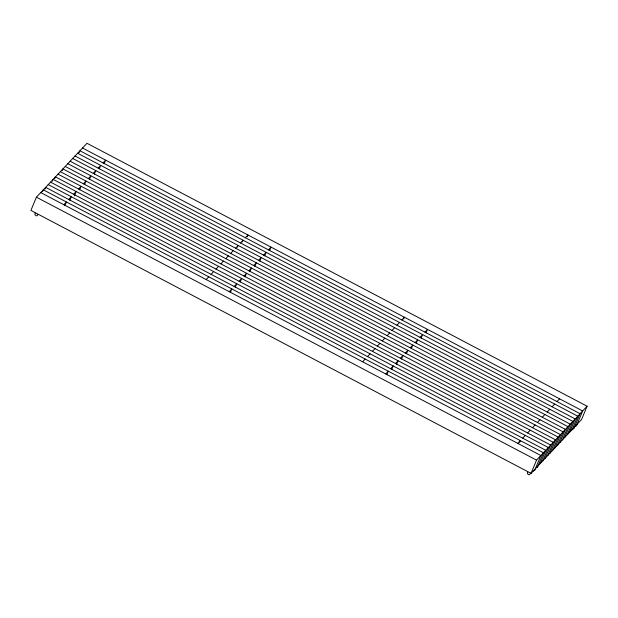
<?xml version="1.0" encoding="UTF-8"?>
<svg xmlns="http://www.w3.org/2000/svg" width="618" height="618" viewBox="0 0 618 618"><rect width="100%" height="100%" fill="white"/><g stroke="black" fill="none" stroke-linecap="round" stroke-linejoin="round"><path stroke-width="0.93" d="M35.18 213.063L34.917 214.701L36.091 215.759L37.088 215.806L37.907 214.407M527.78 471.951L527.355 473.558L528.537 474.655L529.495 474.717L531.519 472.407M36.408 197.196L30.9 210.429L531.04 473.365L581.592 419.452L587.1 406.219L86.96 143.283L36.408 197.196L536.54 460.14L587.1 406.219M42.588 191.588L43.322 189.826L543.454 452.762L537.312 467.532M44.905 189.116L45.639 187.347L545.779 450.29L540.271 463.515M52.391 181.136L53.125 179.374L553.257 442.31L547.749 455.543M54.708 178.664L55.442 176.895L555.582 439.838L550.074 453.064M62.186 170.684L62.92 168.923L563.06 431.858L557.552 445.084M79.212 152.53L79.946 150.761L580.086 413.705L573.937 428.467L570.19 431.109M64.936 205.493L66.404 201.962L63.824 204.712M69.834 200.263L71.302 196.733L68.722 199.483M74.369 195.921L76.207 191.51L73.627 194.261M79.637 189.811L81.105 186.281L78.525 189.031M84.535 184.581L86.01 181.059L83.43 183.809M89.44 179.359L90.908 175.829L88.328 178.579M94.338 174.129L95.805 170.599L93.233 173.349M99.243 168.899L100.711 165.377L98.131 168.127M104.141 163.677L105.608 160.147L103.028 162.897M237.42 247.2L238.154 245.439L235.574 248.189M242.326 241.978L243.059 240.209L240.479 242.959M247.223 236.748L247.957 234.987L245.377 237.737M230.367 292.461L231.835 288.93L229.255 291.688M235.265 287.239L236.733 283.708L234.152 286.458M240.163 282.009L241.638 278.479L239.058 281.229M245.068 276.779L246.536 273.256L243.956 276.007M249.966 271.557L251.433 268.027L248.853 270.777M254.871 266.327L256.339 262.797L253.759 265.555M259.769 261.105L261.236 257.575L258.656 260.325M264.674 255.875L266.142 252.345L263.562 255.095M269.572 250.645L271.039 247.123L268.459 249.873M403.678 319.004L404.411 317.235L401.831 319.985M386.814 374.717L388.282 371.186L385.709 373.936M391.719 369.487L393.187 365.956L390.607 368.714M396.617 364.265L398.085 360.734L395.505 363.484M401.522 359.035L402.99 355.504L400.41 358.255M406.42 353.805L407.888 350.282L405.308 353.032M411.325 348.583L412.793 345.053L410.213 347.803M416.223 343.353L417.691 339.823L415.111 342.581M421.121 338.131L422.588 334.601L420.016 337.351M426.026 332.901L427.494 329.371L424.914 332.121M519.638 442.395L520.371 440.626L517.791 443.376M531.04 473.365L536.54 460.14M542.851 460.765L548.359 447.54L48.219 184.597M545.169 458.293L550.677 445.06L50.545 182.125M552.654 450.313L558.162 437.088L58.022 174.145M554.972 447.841L560.48 434.608L60.348 171.673M559.877 442.612L565.377 429.379L65.245 166.443M562.457 439.861L567.957 426.629L67.825 163.693M564.775 437.382L570.283 424.157L70.143 161.213M567.355 434.632L572.863 421.406L72.723 158.463M569.672 432.16L575.18 418.927L75.048 155.991M572.253 429.41L577.76 416.177L77.629 153.241M572.229 428.877L571.287 430.151L570.329 430.089M206.173 279.552L208.753 276.794M211.07 274.322L213.65 271.572M215.976 269.093L218.548 266.343M220.873 263.871L223.453 261.12M225.771 258.641L228.351 255.891M230.676 253.419L233.256 250.661M362.619 361.8L365.199 359.05M367.525 356.578L370.105 353.82M372.422 351.348L375.002 348.598M377.328 346.119L379.908 343.369M382.225 340.897L384.805 338.146M387.131 335.667L389.703 332.917M392.028 330.445L394.608 327.687M396.926 325.215L399.506 322.465M522.697 438.154L525.277 435.404M527.594 432.924L530.174 430.174M532.5 427.702L535.072 424.952M537.397 422.473L539.977 419.722M542.295 417.243L544.875 414.493M547.2 412.021L549.781 409.27M552.098 406.791L554.678 404.041M557.003 401.569L559.584 398.819M575.095 426.443L576.517 425.717L582.666 410.955L82.526 148.011M533.311 471.009L534.732 470.283L540.874 455.512L40.742 192.577"/></g></svg>
